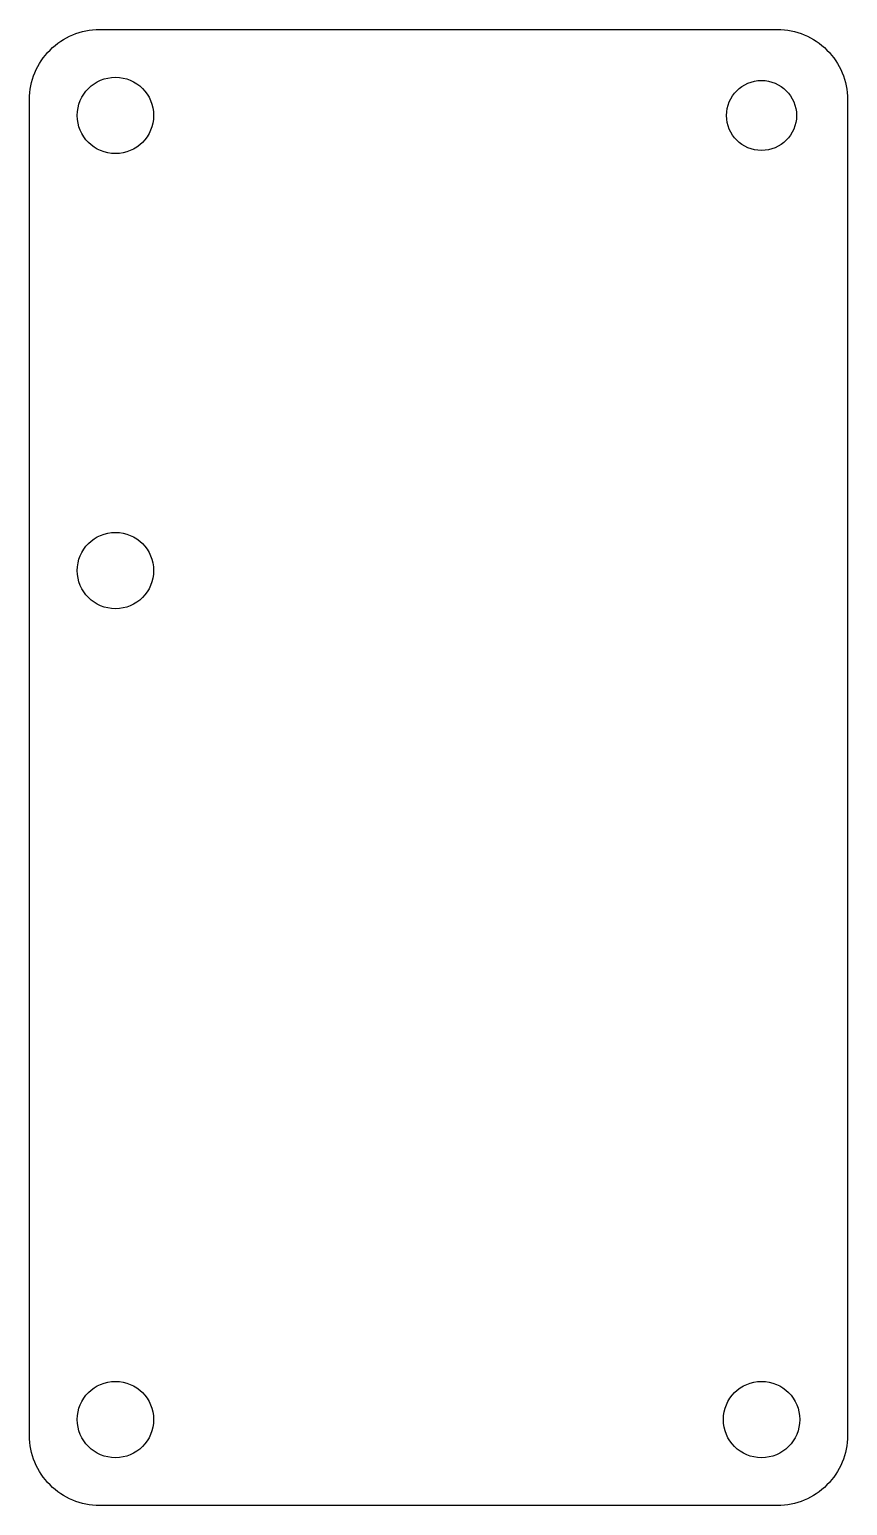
# Model space of a CAD drawing. Header units: millimetres. Extents: x 116.8 to 168.2, y -109.5 to -16.8.
import ezdxf

# ---------------------------------------------------------------- set-up
doc = ezdxf.new("R2010")
doc.units = ezdxf.units.MM
doc.layers.get('0').update_dxf_attribs({"linetype": 'CONTINUOUS'})

msp = doc.modelspace()

# ---------------------------------------------------------------- linework, layer by layer
msp.add_line((116.8, -40.25), (116.8, -32.75))
msp.add_lwpolyline([(116.8, -105.15), (116.8, -21.2, -0.414214), (121.2, -16.8), (163.8, -16.8, -0.414214), (168.2, -21.2), (168.2, -105.15, -0.414214), (163.8, -109.55), (121.2, -109.55, -0.414214)], format="xyb", close=True)
for centre, radius in [((122.2, -22.2), 2.4), ((162.8, -22.2), 2.2), ((122.2, -50.8), 2.4), ((122.2, -104.15), 2.4), ((162.8, -104.15), 2.4)]:
    msp.add_circle(centre, radius)

doc.saveas('drawing.dxf')
